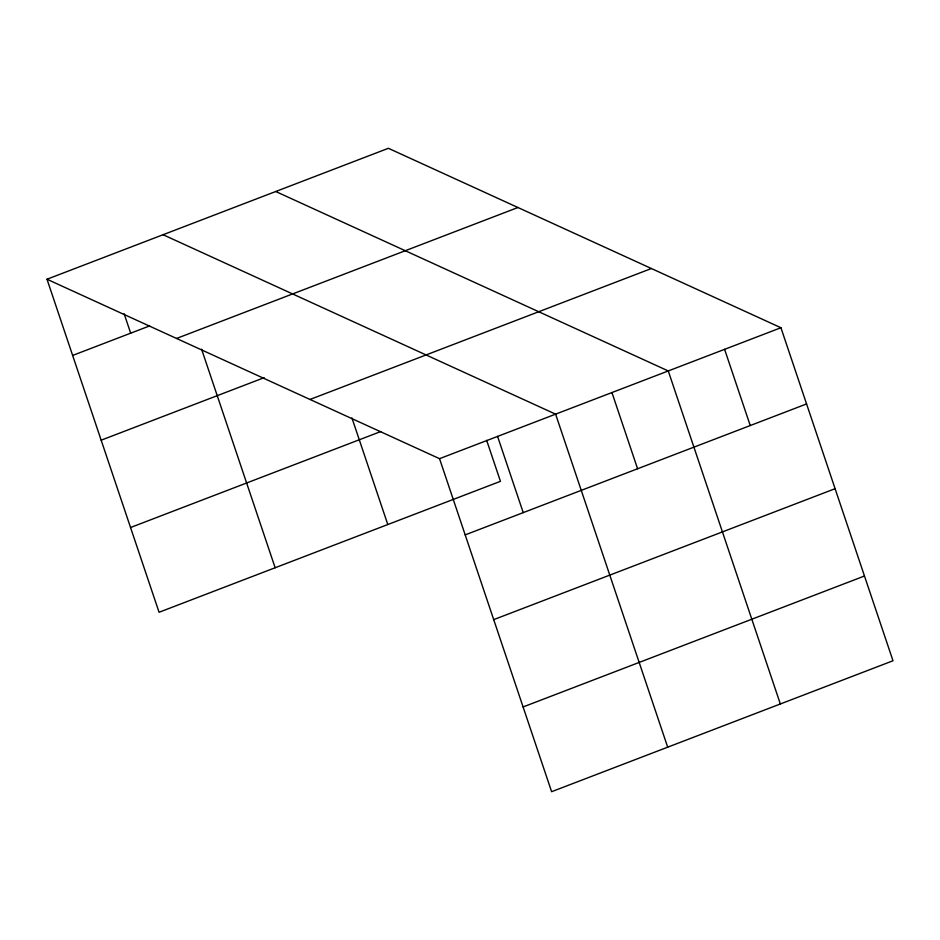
<?xml version="1.0" encoding="UTF-8"?>
<svg xmlns="http://www.w3.org/2000/svg" width="940" height="940" viewBox="0 0 940 940"><rect width="100%" height="100%" fill="white"/><g stroke="black" fill="none" stroke-linecap="round" stroke-linejoin="round"><path stroke-width="1.41" d="M47 279.239L388.385 148.297L780.928 327.731L893 660.761L551.615 791.703L439.544 458.673L47 279.239L159.072 612.269L500.456 481.327L486.65 440.308M72.65 355.438L149.578 325.933M176.544 338.459L517.917 207.517M101.168 440.19L264.175 377.669M310 399.465L651.385 268.523M130.554 527.516L380.735 431.554M439.544 458.673L780.928 327.731M465.194 534.884L806.567 403.941M493.712 619.636L835.096 488.694M523.098 706.951L864.483 576.009M275.726 191.501L668.269 370.947L780.341 703.978M163.067 234.718L555.611 414.164L667.694 747.183M724.599 349.339L750.238 425.538M611.94 392.556L637.59 468.755M497.577 436.419L523.228 512.617M351.936 417.947L387.797 524.532M201.595 349.198L275.15 567.748M124.15 313.784L130.684 333.183"/></g></svg>
